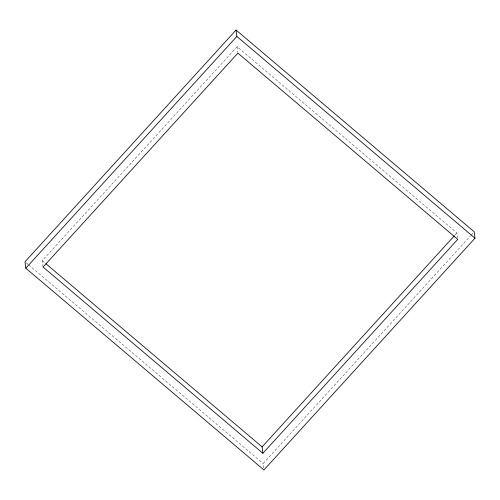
<?xml version="1.0" encoding="UTF-8"?>
<svg xmlns="http://www.w3.org/2000/svg" width="500" height="500" viewBox="0 0 500 500"><rect width="100%" height="100%" fill="white"/><g stroke="black" fill="none" stroke-linecap="round" stroke-linejoin="round"><path stroke-width="0.38" stroke-dasharray="2.5 1.88" d="M43.075 267.05L42.275 260.637L237.1 46.712L456.925 232.95L457.544 237.938M454.825 235.256L456.925 232.95M263.675 467.825L263.144 463.55L470.525 235.831M471.05 235.256L473.15 232.95M42.275 260.637L45.256 263.163M26.194 262.8L27.975 264.312M28.575 264.819L263.144 463.55M237.1 46.712L237.806 52.413"/><path stroke-width="0.75" d="M236.056 30.038L25 261.794L25.8 268.206L263.944 469.963L475 238.206L474.2 231.794L236.056 30.038L236.856 36.45L475 238.206M25.8 268.206L236.856 36.45M262.9 453.288L43.075 267.05L237.9 53.125L457.725 239.363L262.9 453.288L262.1 446.875L454.3 235.831M45.85 263.669L262.1 446.875"/></g></svg>
